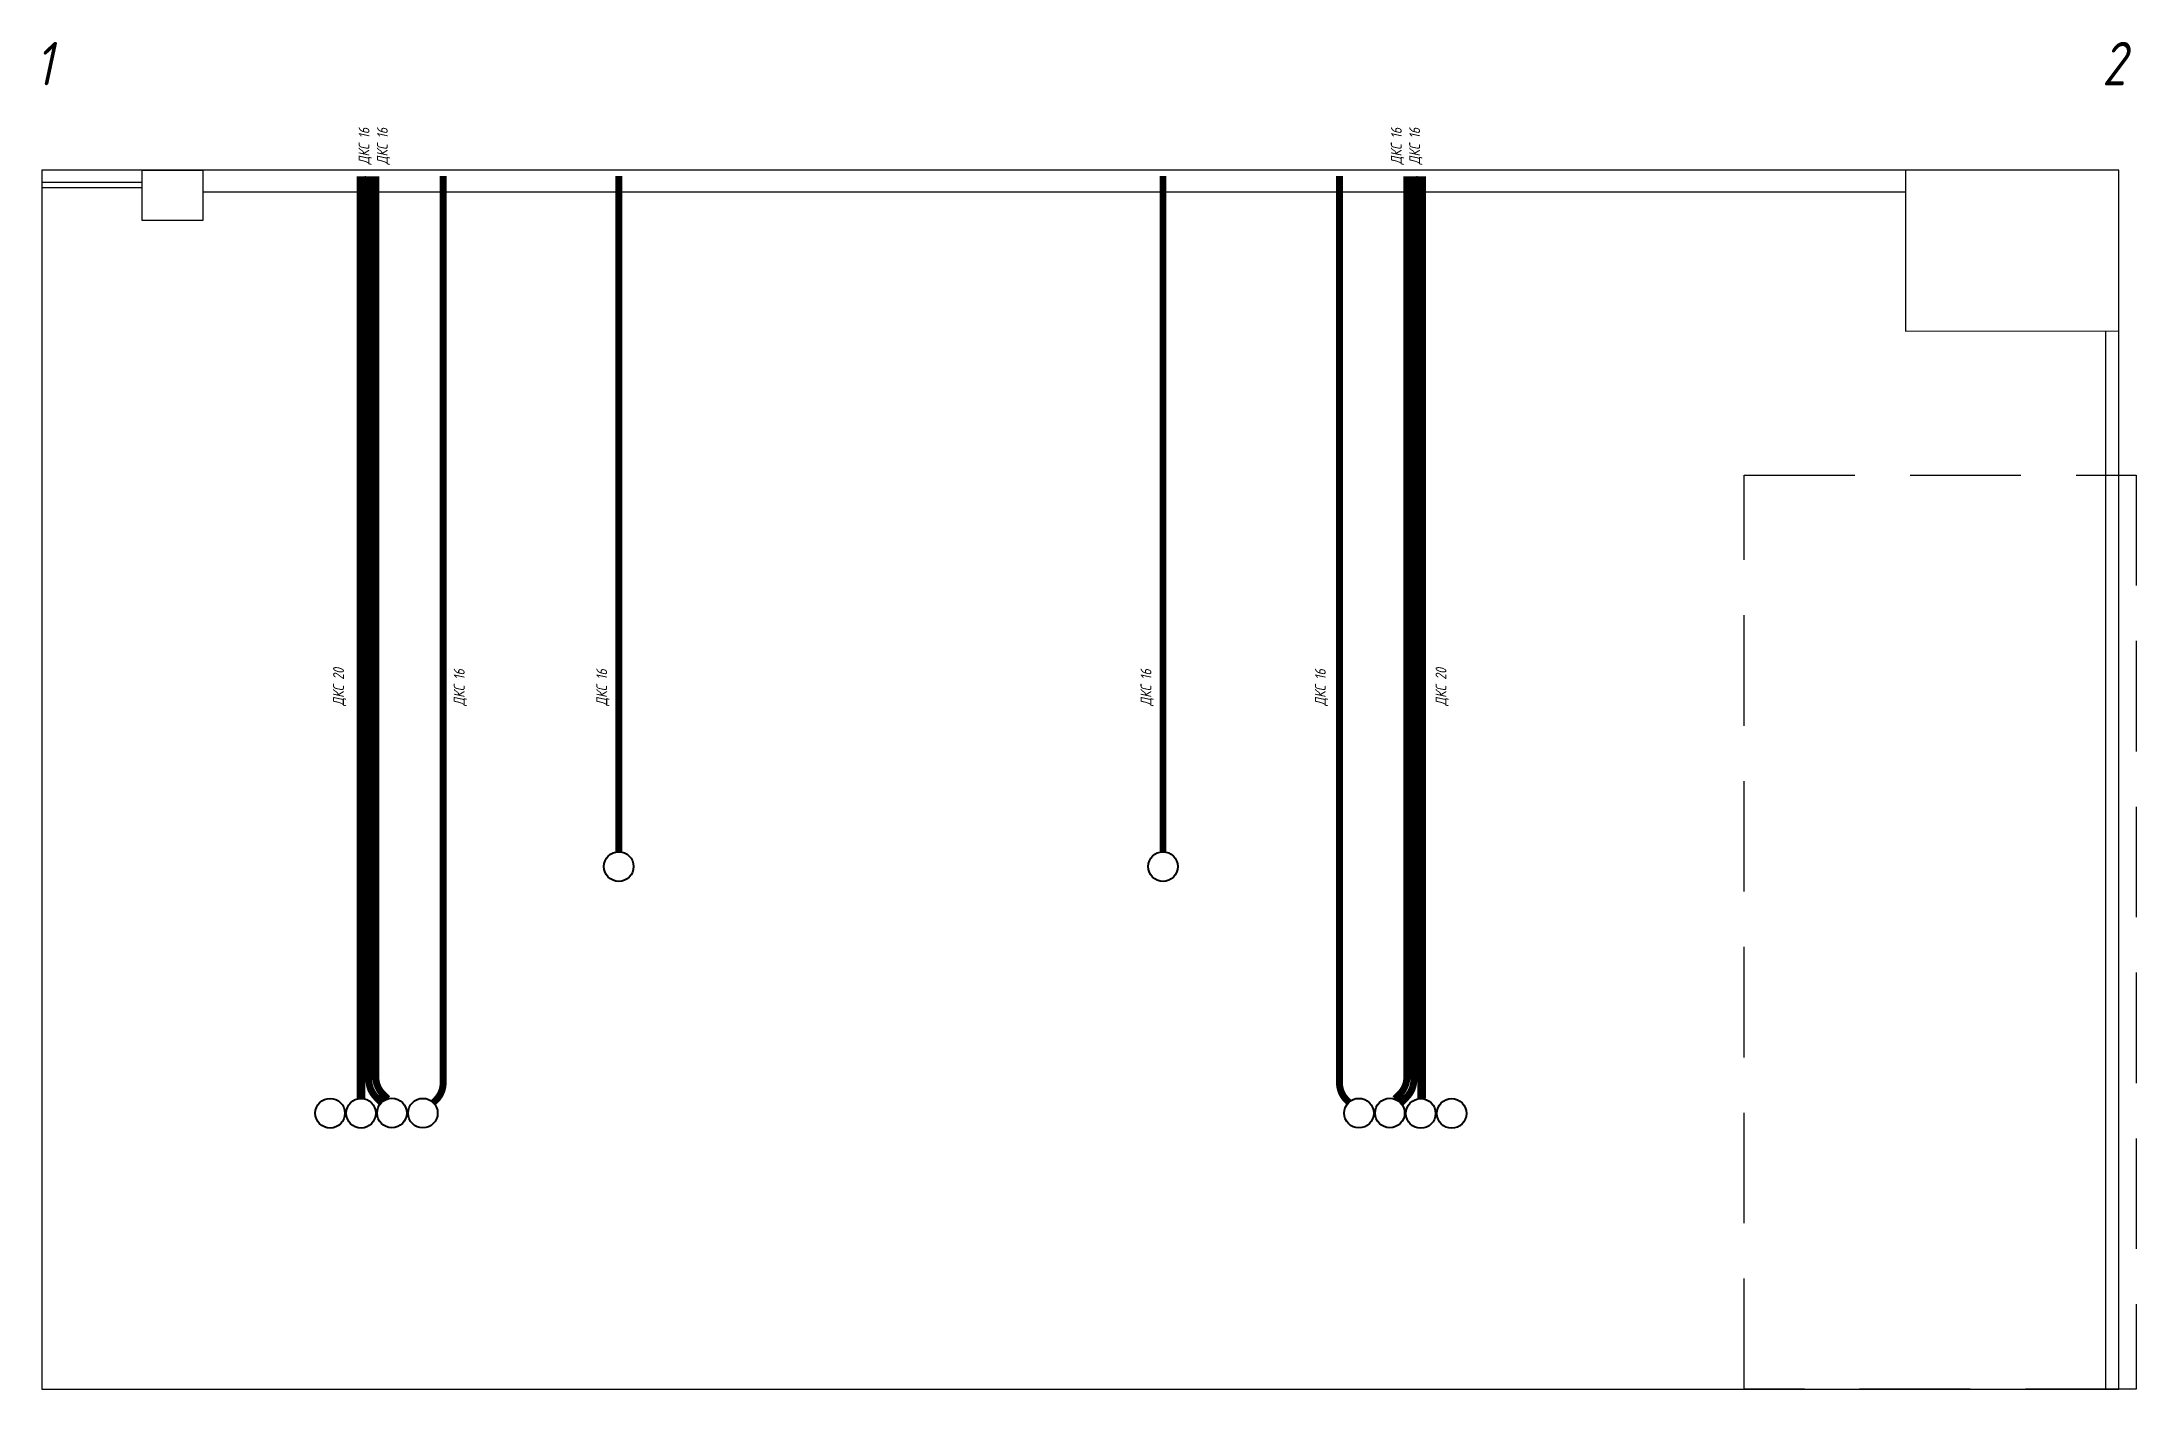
# Model space of a CAD drawing. Header units: millimetres. Extents: x 0 to 4810, y 0 to 3095.
import ezdxf
from ezdxf.enums import TextEntityAlignment as Align

# ---------------------------------------------------------------- set-up
doc = ezdxf.new("R2010")
doc.units = ezdxf.units.MM
doc.linetypes.add('DASHED', pattern=[19.05, 12.7, -6.35])
for name, color, linetype in [('01 Черновое', 7, 'Continuous'), ('02 ЭОМ и СС', 7, 'Continuous'), ('03 Потолок', 5, 'Continuous'), ('10 Перегородки', 7, 'Continuous')]:
    doc.layers.add(name, color=color, linetype=linetype)
doc.styles.add('ГОСТ-ISOCPEUR', font='isocpeui.ttf', dxfattribs={"width": 0.8})

msp = doc.modelspace()

# ---------------------------------------------------------------- linework, layer by layer
at = {"layer": '01 Черновое'}
msp.add_lwpolyline([(4770, 0), (4770, 2800), (0, 2800), (0, 0)], close=True, dxfattribs=at)
at = {"layer": '01 Черновое', "linetype": 'DASHED', "ltscale": 20}
msp.add_lwpolyline([(4810, 2100), (4810, 0), (3910, 0), (3910, 2100)], close=True, dxfattribs=at)
at = {"layer": '02 ЭОМ и СС', "color": 3}
for p, q in [((743, 706.9), (743, 2786.5)), ((743, 706.9), (743, 2786.5)), ((3159, 706.9), (3159, 2786.5)), ((3159, 706.9), (3159, 2786.5))]:
    msp.add_line(p, q, dxfattribs=at)
at = {"layer": '02 ЭОМ и СС', "color": 1, "const_width": 20}
for points in [[(733, 667.8), (733, 2786.5)], [(3169, 667.8), (3169, 2786.5)]]:
    msp.add_lwpolyline(points, dxfattribs=at)
at = {"layer": '02 ЭОМ и СС', "color": 3}
for points in [[(780, 658.3, 16, 16, 0), (767.4, 670.9, 16, 16, -0.198912), (751, 710.5, 16, 16, 0), (751, 2786.5, 16, 16, 0)], [(3122, 658.3, 16, 16, 0), (3134.6, 670.9, 16, 16, 0.198912), (3151, 710.5, 16, 16, 0), (3151, 2786.5, 16, 16, 0)]]:
    msp.add_lwpolyline(points, format="xyseb", dxfattribs=at)
at = {"layer": '02 ЭОМ и СС', "color": 111}
for points in [[(794.1, 666.8, 16, 16, 0), (783.4, 677.5, 16, 16, -0.198912), (767, 717.1, 16, 16, 0), (767, 2786.5, 16, 16, 0)], [(3107.9, 666.8, 16, 16, 0), (3118.6, 677.5, 16, 16, 0.198912), (3135, 717.1, 16, 16, 0), (3135, 2786.5, 16, 16, 0)]]:
    msp.add_lwpolyline(points, format="xyseb", dxfattribs=at)
at = {"layer": '02 ЭОМ и СС', "color": 6, "const_width": 16}
for points in [[(899, 658), (905.2, 664.2, 0.198912), (921.6, 703.8), (921.6, 2786.9)], [(3002.9, 658), (2996.7, 664.2, -0.198912), (2980.3, 703.8), (2980.3, 2786.9)]]:
    msp.add_lwpolyline(points, format="xyb", dxfattribs=at)
at = {"layer": '02 ЭОМ и СС', "color": 3, "const_width": 16}
for points in [[(1325, 1234.4), (1325, 2786.9)], [(2575, 1234.4), (2575, 2786.9)]]:
    msp.add_lwpolyline(points, dxfattribs=at)
at = {"layer": '02 ЭОМ и СС', "color": 3, "lineweight": 40}
for centre in [(1325, 1200.4), (1325, 1200.4), (2575, 1200.4), (2575, 1200.4), (804, 634.3), (3096, 634.3)]:
    msp.add_circle(centre, 34, dxfattribs=at)
at = {"layer": '02 ЭОМ и СС', "color": 1, "lineweight": 40}
for centre in [(662, 633.8), (733, 633.8), (3167, 633.4), (3238, 633.4)]:
    msp.add_circle(centre, 34, dxfattribs=at)
at = {"layer": '02 ЭОМ и СС', "color": 6, "lineweight": 40}
for centre in [(875, 634), (3025, 634)]:
    msp.add_circle(centre, 34, dxfattribs=at)
at = {"layer": '03 Потолок', "color": 7, "ltscale": 10}
for p, q in [((4280, 2800), (4280, 2430)), ((4770, 2430), (4280, 2430.1))]:
    msp.add_line(p, q, dxfattribs=at)
at = {"layer": '03 Потолок', "color": 7, "lineweight": -2}
for p, q in [((0, 2773), (230, 2773)), ((0, 2760.5), (230, 2760.5)), ((4280, 2750), (370, 2750))]:
    msp.add_line(p, q, dxfattribs=at)
at = {"layer": '03 Потолок', "color": 7}
msp.add_lwpolyline([(370, 2685), (230, 2685), (230, 2800), (370, 2800)], close=True, dxfattribs=at)
at = {"layer": '10 Перегородки', "linetype": 'Continuous', "ltscale": 10}
msp.add_line((4740, 2430), (4740, 0), dxfattribs=at)

# ---------------------------------------------------------------- texts
at = {"layer": '01 Черновое', "style": 'ГОСТ-ISOCPEUR', "width": 0.8}
for s, p in [('1', (5.4, 3045.1)), ('2', (4759.2, 3045.1))]:
    msp.add_text(s, height=100, dxfattribs=at).set_placement(p, align=Align.MIDDLE)
at = {"layer": '02 ЭОМ и СС', "color": 3, "char_height": 25, "width": 270.313, "rotation": 90, "style": 'ГОСТ-ISOCPEUR'}
for insert, attachment_point in [((727.4, 2813.5), 1), ((3140.4, 2813.5), 1), ((1303.5, 1569.9), 7), ((2553.5, 1569.9), 7)]:
    msp.add_mtext('{ДКС 16}', dxfattribs=dict(at, insert=insert, attachment_point=attachment_point))
at = {"layer": '02 ЭОМ и СС', "color": 111, "char_height": 25, "width": 270.313, "attachment_point": 1, "rotation": 90, "style": 'ГОСТ-ISOCPEUR'}
for insert in [(769.5, 2813.5), (3098.3, 2813.5)]:
    msp.add_mtext('{ДКС 16}', dxfattribs=dict(at, insert=insert))
at = {"layer": '02 ЭОМ и СС', "color": 1, "char_height": 25, "width": 270.313, "rotation": 90, "style": 'ГОСТ-ISOCPEUR'}
for insert, attachment_point in [((668.8, 1569.9), 1), ((3231.2, 1569.9), 7)]:
    msp.add_mtext('{ДКС 20}', dxfattribs=dict(at, insert=insert, attachment_point=attachment_point))
at = {"layer": '02 ЭОМ и СС', "color": 6, "char_height": 25, "width": 270.313, "rotation": 90, "style": 'ГОСТ-ISOCPEUR'}
for insert, attachment_point in [((946, 1569.9), 1), ((2954, 1569.9), 7)]:
    msp.add_mtext('{ДКС 16}', dxfattribs=dict(at, insert=insert, attachment_point=attachment_point))

doc.saveas('drawing.dxf')
